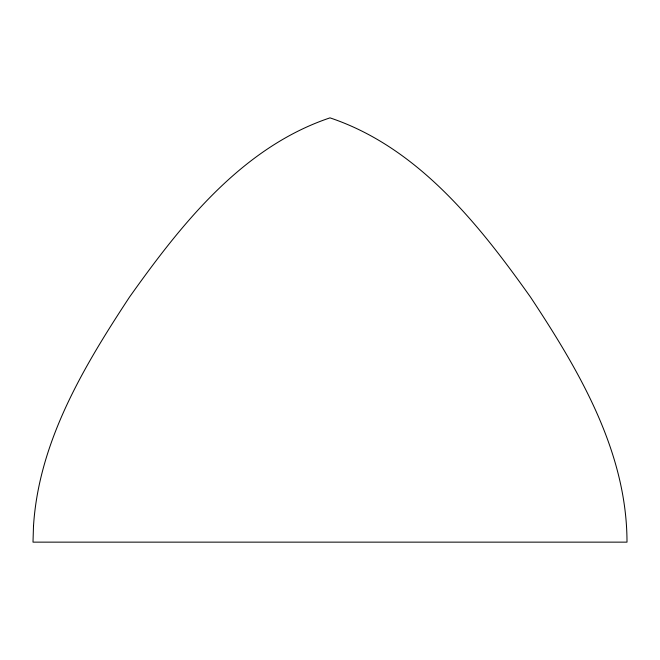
<?xml version="1.0" encoding="UTF-8"?>
<svg xmlns="http://www.w3.org/2000/svg" width="660" height="660" viewBox="0 0 660 660"><rect width="100%" height="100%" fill="white"/><g stroke="black" fill="none" stroke-linecap="round" stroke-linejoin="round"><path stroke-width="0.99" d="M33.487 526.358L33 542.14L627 542.14C626.942 451.539 578.919 370.433 530.541 297.157C478.83 224.35 417.928 147.32 330 117.86C242.071 147.32 181.17 224.35 129.459 297.157C83.935 366.374 38.742 441.581 33.487 526.358"/></g></svg>
